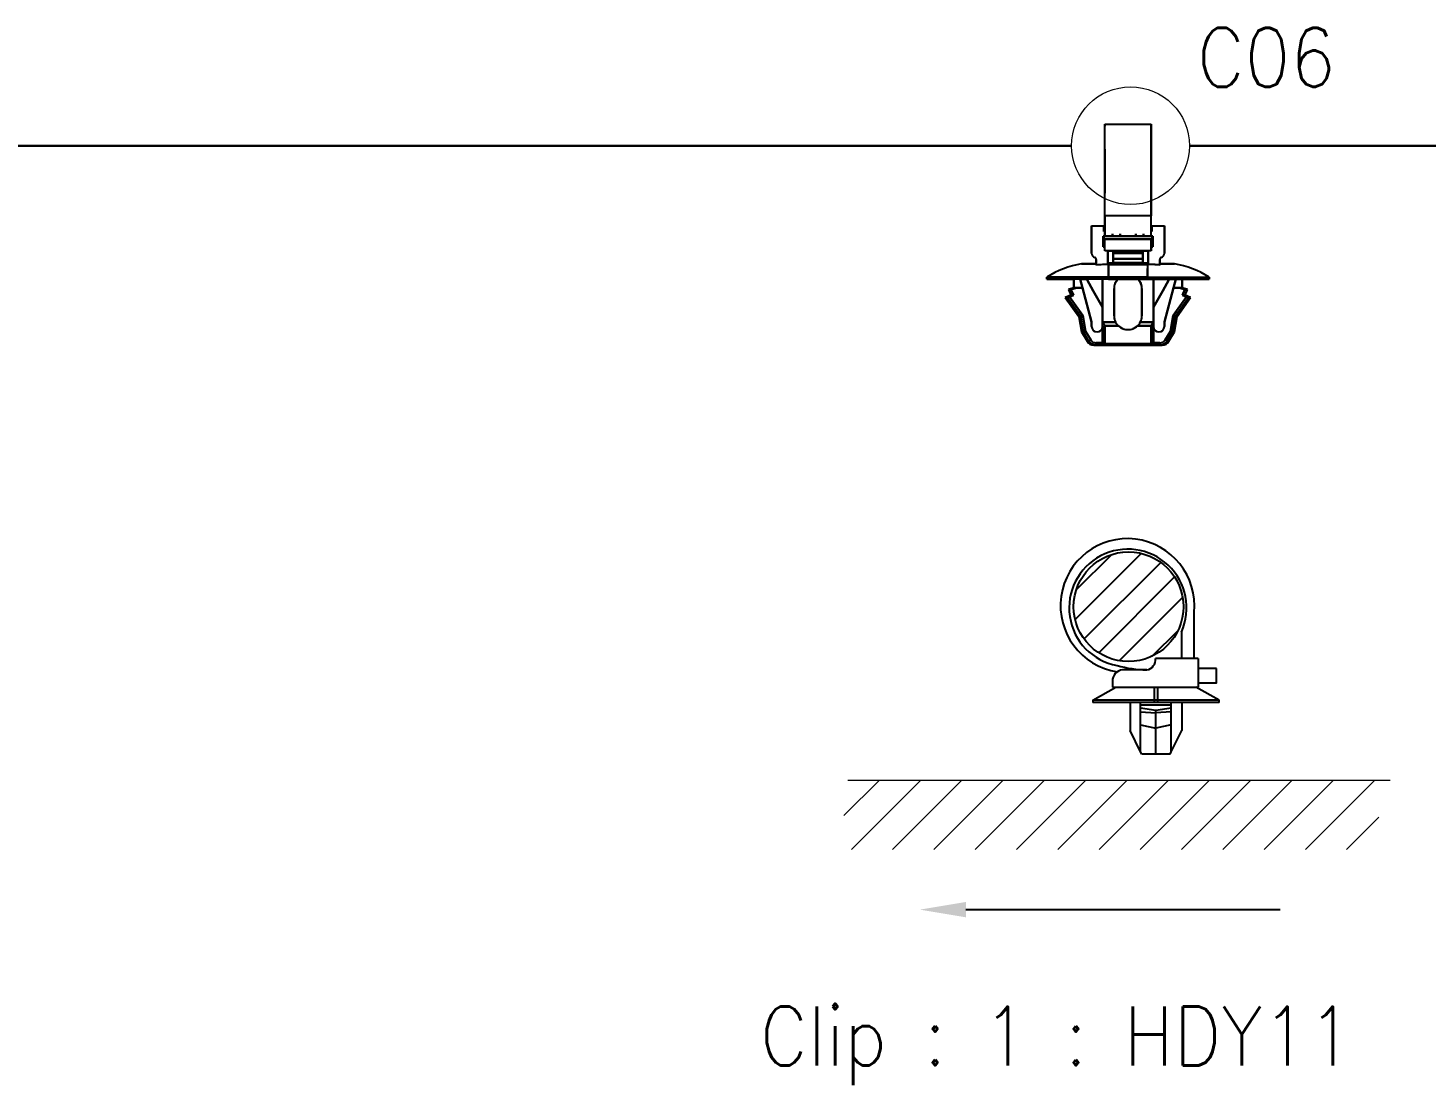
# Model space of a CAD drawing. Header units: inches. Extents: x 47316 to 59086, y 3141 to 11743.
# Drawn here: x 51184.7 to 51244, y 11176.5 to 11221.4 of the extents above; entities that cross this region are included whole.
import ezdxf

# ---------------------------------------------------------------- set-up
doc = ezdxf.new("R2010")
doc.units = ezdxf.units.IN
doc.header["$MEASUREMENT"] = 0
doc.layers.add('at_Entity', color=1, linetype='Continuous')
doc.layers.add('图形层', color=7, linetype='Continuous')
doc.styles.get("Standard").update_dxf_attribs({"font": ''})
doc.styles.add('样式 100', font='SimSun.ttf', dxfattribs={"width": 0.7, "height": 3.5})
doc.styles.get('Standard').set_extended_font_data('SimSun')
doc.linetypes.add('_VH_FELT_TAPE', pattern='A,0.4,-0.7,["FELT",Standard,S=0.3,R=0,X=-0.5,Y=-0.15],-0.7', length=1.8)

msp = doc.modelspace()

# ---------------------------------------------------------------- hatches: boundary and pattern name
at = {"lineweight": -3, "ltscale": 10}
h = msp.add_hatch(dxfattribs=at)
h.set_pattern_fill('JIS_WOOD', color=0, scale=1.206571, angle=180, style=0)
h.set_pattern_definition([(45, (48782.51445, 11553.7511), (-0.6032854, 0.6032854), [])])
edge = h.paths.add_edge_path()
edge.add_ellipse((51231.359, 11196.803), major_axis=(2.328, 0), ratio=1, start_angle=0, end_angle=360)

# ---------------------------------------------------------------- linework, layer by layer
at = {"color": 1, "ltscale": 0.378893}
msp.add_line((51230.352, 11213.389), (51230.352, 11217.289), dxfattribs=at)
at = {"color": 1, "ltscale": 0.15}
for p, q in [((51230.352, 11217.289), (51232.322, 11217.289)), ((51232.322, 11213.389), (51230.352, 11213.389)), ((51232.322, 11213.389), (51230.352, 11213.389)), ((51230.352, 11212.407), (51232.322, 11212.407)), ((51232.322, 11212.407), (51230.352, 11212.407)), ((51232.322, 11211.915), (51230.352, 11211.915)), ((51232.322, 11211.915), (51230.352, 11211.915)), ((51230.352, 11207.958), (51232.322, 11207.958)), ((51232.322, 11207.958), (51230.352, 11207.958))]:
    msp.add_line(p, q, dxfattribs=at)
at = {"color": 1, "ltscale": 0.0272}
msp.add_line((51230.352, 11217.201), (51230.352, 11217.289), dxfattribs=at)
at = {"color": 1, "ltscale": 0.37888}
msp.add_line((51230.352, 11213.389), (51230.352, 11217.289), dxfattribs=at)
at = {"color": 1, "ltscale": 0.027199}
msp.add_line((51230.352, 11217.289), (51230.352, 11217.201), dxfattribs=at)
at = {"color": 1, "ltscale": 0.378897}
msp.add_line((51232.322, 11217.289), (51232.322, 11213.389), dxfattribs=at)
at = {"color": 1, "ltscale": 0.215019}
msp.add_line((51232.322, 11214.609), (51232.322, 11217.289), dxfattribs=at)
at = {"color": 1, "ltscale": 0.315749}
msp.add_line((51232.322, 11217.289), (51232.322, 11213.726), dxfattribs=at)
at = {"color": 1, "ltscale": 0.378905}
msp.add_line((51232.322, 11213.389), (51232.322, 11217.289), dxfattribs=at)
at = {"color": 1, "ltscale": 0.315758}
msp.add_line((51232.322, 11217.289), (51232.322, 11213.726), dxfattribs=at)
at = {"color": 1, "ltscale": 0.179182}
msp.add_line((51232.322, 11214.743), (51232.322, 11217.096), dxfattribs=at)
at = {"color": 142, "linetype": '_VH_FELT_TAPE', "lineweight": 30, "ltscale": 5}
for p, q in [((51228.946, 11216.371), (51128.768, 11216.371)), ((51322.395, 11216.371), (51233.946, 11216.371))]:
    msp.add_line(p, q, dxfattribs=at)
at = {"color": 1, "ltscale": 0.142593}
msp.add_line((51230.352, 11214.356), (51230.352, 11216.229), dxfattribs=at)
at = {"color": 1, "ltscale": 0.142589}
msp.add_line((51230.352, 11216.229), (51230.352, 11214.356), dxfattribs=at)
at = {"color": 1, "ltscale": 0.026669}
for p, q in [((51232.322, 11214.743), (51232.322, 11214.392)), ((51232.322, 11214.392), (51232.322, 11214.743)), ((51232.322, 11214.609), (51232.322, 11214.259))]:
    msp.add_line(p, q, dxfattribs=at)
at = {"color": 1, "ltscale": 0.108633}
msp.add_line((51232.322, 11212.966), (51232.322, 11214.392), dxfattribs=at)
at = {"color": 1, "ltscale": 0.076392}
msp.add_line((51232.322, 11213.389), (51232.322, 11214.392), dxfattribs=at)
at = {"color": 1, "ltscale": 0.098454}
msp.add_line((51232.322, 11212.966), (51232.322, 11214.259), dxfattribs=at)
at = {"color": 1, "ltscale": 0.0644}
for p, q in [((51230.352, 11213.389), (51230.352, 11212.543)), ((51230.352, 11212.543), (51230.352, 11213.389)), ((51232.322, 11212.543), (51232.322, 11213.389)), ((51232.322, 11212.543), (51232.322, 11213.389))]:
    msp.add_line(p, q, dxfattribs=at)
at = {"color": 1, "ltscale": 0.057913}
msp.add_line((51232.322, 11212.966), (51232.322, 11213.726), dxfattribs=at)
at = {"color": 1, "ltscale": 0.039999}
for p, q in [((51229.793, 11212.966), (51230.319, 11212.966)), ((51229.793, 11212.966), (51230.319, 11212.966)), ((51232.355, 11212.966), (51232.88, 11212.966)), ((51232.355, 11212.966), (51232.88, 11212.966))]:
    msp.add_line(p, q, dxfattribs=at)
at = {"color": 1, "ltscale": 0.022501}
for p, q in [((51229.793, 11212.966), (51229.793, 11212.67)), ((51229.793, 11212.67), (51229.793, 11212.966)), ((51232.88, 11212.966), (51232.88, 11212.67)), ((51232.88, 11212.966), (51232.88, 11212.67))]:
    msp.add_line(p, q, dxfattribs=at)
at = {"color": 1, "ltscale": 0.0175}
for p, q in [((51230.319, 11212.966), (51230.319, 11212.736)), ((51230.319, 11212.736), (51230.319, 11212.966)), ((51232.355, 11212.966), (51232.355, 11212.736)), ((51232.355, 11212.966), (51232.355, 11212.736)), ((51232.355, 11212.736), (51232.355, 11212.966))]:
    msp.add_line(p, q, dxfattribs=at)
at = {"color": 1, "ltscale": 0.002499}
for p, q in [((51230.319, 11212.966), (51230.352, 11212.966)), ((51230.352, 11212.736), (51230.319, 11212.736)), ((51230.319, 11212.736), (51230.352, 11212.736)), ((51232.322, 11212.966), (51232.355, 11212.966)), ((51232.355, 11212.736), (51232.322, 11212.736)), ((51232.322, 11212.736), (51232.355, 11212.736)), ((51230.286, 11212.539), (51230.319, 11212.539)), ((51230.319, 11212.539), (51230.286, 11212.539)), ((51230.319, 11212.539), (51230.286, 11212.539)), ((51230.352, 11212.112), (51230.319, 11212.112)), ((51230.319, 11212.112), (51230.352, 11212.112)), ((51230.352, 11212.112), (51230.319, 11212.112)), ((51232.355, 11212.112), (51232.322, 11212.112)), ((51232.322, 11212.112), (51232.355, 11212.112)), ((51232.355, 11212.112), (51232.322, 11212.112)), ((51232.387, 11212.539), (51232.355, 11212.539)), ((51232.387, 11212.539), (51232.355, 11212.539))]:
    msp.add_line(p, q, dxfattribs=at)
at = {"color": 1, "ltscale": 2.6e-05}
for p, q in [((51230.319, 11212.966), (51230.319, 11212.965)), ((51232.355, 11212.965), (51232.355, 11212.966))]:
    msp.add_line(p, q, dxfattribs=at)
at = {"color": 1, "ltscale": 0.025}
for p, q in [((51232.88, 11212.637), (51232.88, 11212.966)), ((51230.68, 11212.543), (51231.008, 11212.543)), ((51230.68, 11212.543), (51231.008, 11212.543)), ((51231.665, 11212.543), (51231.993, 11212.543)), ((51231.665, 11212.543), (51231.993, 11212.543)), ((51231.665, 11212.539), (51231.993, 11212.539))]:
    msp.add_line(p, q, dxfattribs=at)
at = {"color": 1, "ltscale": 0.064999}
for p, q in [((51229.793, 11212.67), (51229.793, 11211.816)), ((51229.793, 11211.816), (51229.793, 11212.67)), ((51232.88, 11212.67), (51232.88, 11211.816)), ((51232.88, 11212.67), (51232.88, 11211.816))]:
    msp.add_line(p, q, dxfattribs=at)
at = {"color": 1, "ltscale": 0.035001}
for p, q in [((51230.286, 11212.079), (51230.286, 11212.539)), ((51230.286, 11212.079), (51230.286, 11212.539)), ((51230.286, 11212.539), (51230.286, 11212.079)), ((51232.387, 11212.539), (51232.387, 11212.079)), ((51232.387, 11212.079), (51232.387, 11212.539)), ((51232.158, 11210.7), (51232.158, 11211.159)), ((51232.158, 11210.7), (51232.158, 11211.159))]:
    msp.add_line(p, q, dxfattribs=at)
at = {"color": 1, "ltscale": 0.032501}
for p, q in [((51230.319, 11212.539), (51230.319, 11212.112)), ((51230.319, 11212.112), (51230.319, 11212.539)), ((51232.355, 11212.539), (51232.355, 11212.112)), ((51232.355, 11212.539), (51232.355, 11212.112))]:
    msp.add_line(p, q, dxfattribs=at)
at = {"color": 1, "ltscale": 0.154999}
for p, q in [((51232.355, 11212.539), (51230.319, 11212.539)), ((51230.319, 11212.539), (51232.355, 11212.539))]:
    msp.add_line(p, q, dxfattribs=at)
at = {"color": 1, "ltscale": 0.0375}
for p, q in [((51230.352, 11211.915), (51230.352, 11212.407)), ((51230.352, 11211.915), (51230.352, 11212.407)), ((51232.322, 11212.407), (51232.322, 11211.915)), ((51232.322, 11211.915), (51232.322, 11212.407))]:
    msp.add_line(p, q, dxfattribs=at)
at = {"color": 1, "ltscale": 0.0075}
for p, q in [((51230.68, 11212.637), (51230.68, 11212.539)), ((51230.68, 11212.539), (51230.68, 11212.637)), ((51231.008, 11212.539), (51231.008, 11212.637)), ((51231.008, 11212.637), (51231.008, 11212.539)), ((51231.665, 11212.637), (51231.665, 11212.539)), ((51231.665, 11212.539), (51231.665, 11212.637)), ((51231.993, 11212.539), (51231.993, 11212.637)), ((51231.993, 11212.637), (51231.993, 11212.539)), ((51227.889, 11210.798), (51227.889, 11210.7)), ((51227.889, 11210.7), (51227.889, 11210.798)), ((51230.516, 11210.7), (51230.516, 11210.798)), ((51230.516, 11210.798), (51230.516, 11210.7)), ((51232.158, 11210.798), (51232.158, 11210.7)), ((51232.158, 11210.7), (51232.158, 11210.798)), ((51234.785, 11210.798), (51234.785, 11210.7)), ((51234.785, 11210.7), (51234.785, 11210.798)), ((51229.978, 11207.909), (51229.978, 11208.007)), ((51229.978, 11207.909), (51229.978, 11208.007)), ((51232.42, 11207.909), (51232.42, 11208.007)), ((51232.695, 11208.007), (51232.695, 11207.909)), ((51232.695, 11208.007), (51232.695, 11207.909))]:
    msp.add_line(p, q, dxfattribs=at)
at = {"color": 1, "ltscale": 0.000368}
msp.add_line((51230.68, 11212.543), (51230.68, 11212.539), dxfattribs=at)
at = {"color": 1, "ltscale": 0.023056}
msp.add_line((51230.705, 11212.539), (51231.008, 11212.539), dxfattribs=at)
at = {"color": 1, "ltscale": 0.000322}
msp.add_line((51231.665, 11212.539), (51231.665, 11212.543), dxfattribs=at)
at = {"color": 1, "ltscale": 0.002502}
msp.add_line((51232.322, 11212.079), (51232.322, 11212.112), dxfattribs=at)
at = {"color": 1, "ltscale": 0.021939}
msp.add_line((51232.355, 11212.539), (51232.355, 11212.25), dxfattribs=at)
at = {"color": 1, "ltscale": 0.010562}
msp.add_line((51232.355, 11212.112), (51232.355, 11212.25), dxfattribs=at)
at = {"color": 1, "ltscale": 0.000629}
msp.add_line((51232.379, 11212.539), (51232.387, 11212.539), dxfattribs=at)
at = {"color": 1, "ltscale": 0.0625}
msp.add_line((51232.88, 11211.816), (51232.88, 11212.637), dxfattribs=at)
at = {"color": 1, "ltscale": 0.017476}
for p, q in [((51229.99, 11211.538), (51229.99, 11211.308)), ((51232.683, 11211.538), (51232.683, 11211.308))]:
    msp.add_line(p, q, dxfattribs=at)
at = {"color": 1, "ltscale": 0.017471}
for p, q in [((51229.99, 11211.308), (51229.99, 11211.538)), ((51232.683, 11211.308), (51232.683, 11211.538))]:
    msp.add_line(p, q, dxfattribs=at)
at = {"color": 1, "ltscale": 0.004999}
for p, q in [((51230.352, 11212.079), (51230.286, 11212.079)), ((51230.286, 11212.079), (51230.352, 11212.079)), ((51232.387, 11212.079), (51232.322, 11212.079)), ((51232.322, 11212.079), (51232.387, 11212.079))]:
    msp.add_line(p, q, dxfattribs=at)
at = {"color": 1, "ltscale": 0.040002}
for p, q in [((51230.483, 11211.389), (51230.483, 11211.915)), ((51230.483, 11211.389), (51230.483, 11211.915)), ((51230.483, 11211.915), (51230.483, 11211.389)), ((51232.19, 11211.915), (51232.19, 11211.389)), ((51232.19, 11211.389), (51232.19, 11211.915))]:
    msp.add_line(p, q, dxfattribs=at)
at = {"color": 1, "ltscale": 0.017502}
for p, q in [((51230.483, 11211.915), (51230.713, 11211.915)), ((51231.961, 11211.915), (51232.19, 11211.915))]:
    msp.add_line(p, q, dxfattribs=at)
at = {"color": 1, "ltscale": 0.00087}
for p, q in [((51230.713, 11211.903), (51230.713, 11211.915)), ((51230.713, 11211.915), (51230.713, 11211.903)), ((51231.961, 11211.903), (51231.961, 11211.915)), ((51231.961, 11211.915), (51231.961, 11211.903))]:
    msp.add_line(p, q, dxfattribs=at)
at = {"color": 1, "ltscale": 0.095001}
for p, q in [((51231.961, 11211.903), (51230.713, 11211.903)), ((51230.713, 11211.903), (51231.961, 11211.903)), ((51231.961, 11211.806), (51230.713, 11211.806)), ((51230.713, 11211.806), (51231.961, 11211.806)), ((51230.713, 11211.571), (51231.961, 11211.571)), ((51231.961, 11211.571), (51230.713, 11211.571)), ((51230.713, 11211.408), (51231.961, 11211.408))]:
    msp.add_line(p, q, dxfattribs=at)
at = {"color": 1, "ltscale": 0.007443}
for p, q in [((51230.713, 11211.806), (51230.713, 11211.903)), ((51230.713, 11211.903), (51230.713, 11211.806)), ((51231.961, 11211.806), (51231.961, 11211.903)), ((51231.961, 11211.903), (51231.961, 11211.806))]:
    msp.add_line(p, q, dxfattribs=at)
at = {"color": 1, "ltscale": 0.017839}
for p, q in [((51230.713, 11211.571), (51230.713, 11211.806)), ((51230.713, 11211.806), (51230.713, 11211.571)), ((51231.961, 11211.571), (51231.961, 11211.806)), ((51231.961, 11211.806), (51231.961, 11211.571))]:
    msp.add_line(p, q, dxfattribs=at)
at = {"color": 1, "ltscale": 0.012407}
for p, q in [((51230.713, 11211.408), (51230.713, 11211.571)), ((51231.961, 11211.408), (51231.961, 11211.571))]:
    msp.add_line(p, q, dxfattribs=at)
at = {"color": 1, "ltscale": 0.013841}
for p, q in [((51230.713, 11211.571), (51230.713, 11211.389)), ((51231.961, 11211.389), (51231.961, 11211.571))]:
    msp.add_line(p, q, dxfattribs=at)
at = {"color": 1, "ltscale": 0.023952}
msp.add_line((51231.961, 11211.6), (51231.961, 11211.915), dxfattribs=at)
at = {"color": 1, "ltscale": 0.014789}
msp.add_line((51231.961, 11211.584), (51231.961, 11211.389), dxfattribs=at)
at = {"color": 1, "ltscale": 0.013786}
msp.add_line((51232.683, 11211.356), (51232.683, 11211.538), dxfattribs=at)
at = {"color": 1, "ltscale": 0.047501}
for p, q in [((51229.99, 11211.356), (51229.366, 11211.356)), ((51229.366, 11211.356), (51229.99, 11211.356)), ((51233.307, 11211.356), (51232.683, 11211.356)), ((51232.683, 11211.356), (51233.307, 11211.356))]:
    msp.add_line(p, q, dxfattribs=at)
at = {"color": 1, "ltscale": 0.00369}
for p, q in [((51229.99, 11211.356), (51229.99, 11211.308)), ((51232.683, 11211.308), (51232.683, 11211.356))]:
    msp.add_line(p, q, dxfattribs=at)
at = {"color": 1, "ltscale": 0.129999}
for p, q in [((51232.19, 11211.389), (51230.483, 11211.389)), ((51230.483, 11211.389), (51232.19, 11211.389))]:
    msp.add_line(p, q, dxfattribs=at)
at = {"color": 1, "ltscale": 0.040569}
for p, q in [((51230.516, 11210.798), (51230.516, 11211.331)), ((51232.158, 11211.331), (51232.158, 11210.798))]:
    msp.add_line(p, q, dxfattribs=at)
at = {"color": 1, "ltscale": 0.125}
for p, q in [((51230.516, 11211.331), (51232.158, 11211.331)), ((51232.158, 11211.331), (51230.516, 11211.331)), ((51230.516, 11210.798), (51232.158, 11210.798)), ((51232.158, 11210.798), (51230.516, 11210.798)), ((51230.516, 11210.7), (51232.158, 11210.7)), ((51232.158, 11210.7), (51230.516, 11210.7))]:
    msp.add_line(p, q, dxfattribs=at)
at = {"color": 1, "ltscale": 0.040567}
for p, q in [((51230.516, 11211.331), (51230.516, 11210.798)), ((51232.158, 11211.331), (51232.158, 11210.798))]:
    msp.add_line(p, q, dxfattribs=at)
at = {"color": 1, "ltscale": 0.02751}
msp.add_line((51230.516, 11210.798), (51230.516, 11211.159), dxfattribs=at)
msp.add_line((51230.516, 11210.798), (51230.516, 11211.159), dxfattribs=at)
at = {"color": 1, "ltscale": 0.001447}
msp.add_line((51230.713, 11211.408), (51230.713, 11211.389), dxfattribs=at)
at = {"color": 1, "ltscale": 0.2}
for p, q in [((51227.889, 11210.798), (51230.516, 11210.798)), ((51230.516, 11210.798), (51227.889, 11210.798)), ((51230.516, 11210.7), (51227.889, 11210.7)), ((51230.516, 11210.7), (51227.889, 11210.7)), ((51232.158, 11210.798), (51234.785, 11210.798)), ((51232.158, 11210.798), (51234.785, 11210.798)), ((51232.158, 11210.7), (51234.785, 11210.7)), ((51234.785, 11210.7), (51232.158, 11210.7))]:
    msp.add_line(p, q, dxfattribs=at)
at = {"color": 1, "ltscale": 0.087396}
for p, q in [((51227.889, 11210.7), (51229.037, 11210.7)), ((51227.889, 11210.7), (51229.037, 11210.7)), ((51234.785, 11210.7), (51233.637, 11210.7))]:
    msp.add_line(p, q, dxfattribs=at)
at = {"color": 1, "ltscale": 0.018174}
msp.add_line((51229.038, 11210.338), (51228.809, 11210.273), dxfattribs=at)
at = {"color": 1, "ltscale": 0.018199}
for p, q in [((51229.149, 11210.339), (51228.919, 11210.273)), ((51228.919, 11210.273), (51229.149, 11210.339)), ((51233.524, 11210.339), (51233.754, 11210.273)), ((51233.754, 11210.273), (51233.524, 11210.339))]:
    msp.add_line(p, q, dxfattribs=at)
at = {"color": 1, "ltscale": 0.027499}
for p, q in [((51229.038, 11210.339), (51229.038, 11210.7)), ((51229.038, 11210.7), (51229.038, 11210.339)), ((51233.635, 11210.339), (51233.635, 11210.7)), ((51233.635, 11210.7), (51233.635, 11210.339))]:
    msp.add_line(p, q, dxfattribs=at)
at = {"color": 1, "ltscale": 0.008441}
for p, q in [((51229.038, 11210.338), (51229.149, 11210.339)), ((51229.149, 11210.339), (51229.038, 11210.339)), ((51228.907, 11210.027), (51229.018, 11210.027))]:
    msp.add_line(p, q, dxfattribs=at)
at = {"color": 1, "ltscale": 0.008432}
msp.add_line((51229.149, 11210.339), (51229.038, 11210.339), dxfattribs=at)
at = {"color": 1, "ltscale": 0.000342}
for p, q in [((51229.038, 11210.339), (51229.043, 11210.339)), ((51233.631, 11210.339), (51233.635, 11210.339))]:
    msp.add_line(p, q, dxfattribs=at)
at = {"color": 1, "ltscale": 0.00033}
for p, q in [((51229.042, 11210.338), (51229.038, 11210.338)), ((51233.635, 11210.338), (51233.631, 11210.338)), ((51228.907, 11210.027), (51228.911, 11210.027))]:
    msp.add_line(p, q, dxfattribs=at)
at = {"color": 1, "ltscale": 0.000286}
for p, q in [((51229.039, 11210.337), (51229.043, 11210.339)), ((51229.043, 11210.339), (51229.039, 11210.337))]:
    msp.add_line(p, q, dxfattribs=at)
at = {"color": 1, "ltscale": 0.002209}
msp.add_line((51229.071, 11210.338), (51229.042, 11210.338), dxfattribs=at)
at = {"color": 1, "ltscale": 0.003674}
for p, q in [((51229.043, 11210.339), (51229.091, 11210.339)), ((51233.583, 11210.339), (51233.631, 11210.339))]:
    msp.add_line(p, q, dxfattribs=at)
at = {"color": 1, "ltscale": 0.00434}
msp.add_line((51229.091, 11210.339), (51229.148, 11210.339), dxfattribs=at)
at = {"color": 1, "ltscale": 0.019785}
for p, q in [((51229.409, 11210.339), (51229.149, 11210.339)), ((51229.149, 11210.339), (51229.409, 11210.339)), ((51233.265, 11210.339), (51233.524, 11210.339)), ((51233.524, 11210.339), (51233.265, 11210.339))]:
    msp.add_line(p, q, dxfattribs=at)
at = {"color": 1, "ltscale": 0.020602}
for p, q in [((51229.313, 11210.7), (51229.583, 11210.7)), ((51229.313, 11210.7), (51229.583, 11210.7)), ((51233.361, 11210.7), (51233.09, 11210.7))]:
    msp.add_line(p, q, dxfattribs=at)
at = {"color": 1, "ltscale": 0.028456}
for p, q in [((51229.409, 11210.339), (51229.313, 11210.7)), ((51229.313, 11210.7), (51229.409, 11210.339)), ((51233.265, 11210.339), (51233.361, 11210.7)), ((51233.361, 11210.7), (51233.265, 11210.339))]:
    msp.add_line(p, q, dxfattribs=at)
at = {"color": 1, "ltscale": 0.11383}
for p, q in [((51229.793, 11208.894), (51229.409, 11210.339)), ((51229.409, 11210.339), (51229.793, 11208.894)), ((51232.88, 11208.894), (51233.265, 11210.339)), ((51233.265, 11210.339), (51232.88, 11208.894))]:
    msp.add_line(p, q, dxfattribs=at)
at = {"color": 1, "ltscale": 0.015242}
for p, q in [((51229.684, 11210.526), (51229.585, 11210.7)), ((51233.088, 11210.7), (51232.99, 11210.526))]:
    msp.add_line(p, q, dxfattribs=at)
at = {"color": 1, "ltscale": 0.015215}
msp.add_line((51229.585, 11210.7), (51229.683, 11210.526), dxfattribs=at)
at = {"color": 1, "ltscale": 0.02701}
msp.add_line((51229.683, 11210.526), (51229.858, 11210.217), dxfattribs=at)
at = {"color": 1, "ltscale": 0.026985}
for p, q in [((51229.858, 11210.217), (51229.684, 11210.526)), ((51232.99, 11210.526), (51232.815, 11210.217))]:
    msp.add_line(p, q, dxfattribs=at)
at = {"color": 1, "ltscale": 0.089999}
for p, q in [((51230.253, 11209.518), (51230.253, 11210.7)), ((51230.253, 11210.7), (51230.253, 11209.518)), ((51232.42, 11210.7), (51232.42, 11209.518)), ((51232.42, 11209.518), (51232.42, 11210.7))]:
    msp.add_line(p, q, dxfattribs=at)
at = {"color": 1, "ltscale": 0.0875}
for p, q in [((51230.746, 11210.306), (51230.746, 11209.156)), ((51230.746, 11209.156), (51230.746, 11210.306)), ((51230.746, 11209.156), (51230.746, 11210.306)), ((51231.928, 11209.156), (51231.928, 11210.306)), ((51231.928, 11210.306), (51231.928, 11209.156)), ((51233.635, 11210.7), (51234.785, 11210.7))]:
    msp.add_line(p, q, dxfattribs=at)
at = {"color": 1, "ltscale": 0.02697}
msp.add_line((51232.815, 11210.217), (51232.99, 11210.526), dxfattribs=at)
at = {"color": 1, "ltscale": 0.015289}
msp.add_line((51232.99, 11210.526), (51233.088, 11210.7), dxfattribs=at)
at = {"color": 1, "ltscale": 0.020749}
msp.add_line((51233.088, 11210.7), (51233.361, 11210.7), dxfattribs=at)
at = {"color": 1, "ltscale": 0.006299}
msp.add_line((51233.524, 11210.339), (51233.607, 11210.338), dxfattribs=at)
at = {"color": 1, "ltscale": 0.006305}
msp.add_line((51233.607, 11210.339), (51233.524, 11210.339), dxfattribs=at)
at = {"color": 1, "ltscale": 0.00329}
msp.add_line((51233.539, 11210.339), (51233.583, 11210.339), dxfattribs=at)
at = {"color": 1, "ltscale": 0.006641}
msp.add_line((51233.635, 11210.339), (51233.548, 11210.339), dxfattribs=at)
at = {"color": 1, "ltscale": 0.002136}
msp.add_line((51233.635, 11210.339), (51233.607, 11210.339), dxfattribs=at)
at = {"color": 1, "ltscale": 0.001825}
msp.add_line((51233.631, 11210.338), (51233.607, 11210.338), dxfattribs=at)
at = {"color": 1, "ltscale": 0.002142}
msp.add_line((51233.607, 11210.338), (51233.635, 11210.338), dxfattribs=at)
at = {"color": 1, "ltscale": 0.018183}
msp.add_line((51233.865, 11210.273), (51233.635, 11210.338), dxfattribs=at)
at = {"color": 1, "ltscale": 0.019025}
msp.add_line((51228.907, 11210.027), (51228.677, 11209.928), dxfattribs=at)
at = {"color": 1, "ltscale": 0.006177}
msp.add_line((51228.758, 11209.928), (51228.677, 11209.928), dxfattribs=at)
at = {"color": 1, "ltscale": 0.006165}
for p, q in [((51228.677, 11209.928), (51228.758, 11209.928)), ((51229.252, 11209.124), (51229.333, 11209.124)), ((51229.252, 11209.124), (51229.333, 11209.124))]:
    msp.add_line(p, q, dxfattribs=at)
at = {"color": 1, "ltscale": 0.075271}
for p, q in [((51228.677, 11209.928), (51229.252, 11209.124)), ((51229.333, 11209.124), (51228.758, 11209.928)), ((51233.915, 11209.928), (51233.341, 11209.124)), ((51233.341, 11209.124), (51233.915, 11209.928)), ((51233.422, 11209.124), (51233.996, 11209.928))]:
    msp.add_line(p, q, dxfattribs=at)
at = {"color": 1, "ltscale": 0.075264}
msp.add_line((51229.333, 11209.124), (51228.758, 11209.928), dxfattribs=at)
at = {"color": 1, "ltscale": 0.000925}
msp.add_line((51228.808, 11210.273), (51228.821, 11210.273), dxfattribs=at)
at = {"color": 1, "ltscale": 0.020195}
for p, q in [((51228.808, 11210.273), (51228.907, 11210.027)), ((51228.919, 11210.273), (51229.018, 11210.027)), ((51229.018, 11210.027), (51228.919, 11210.273)), ((51233.754, 11210.273), (51233.656, 11210.027)), ((51233.656, 11210.027), (51233.754, 11210.273)), ((51233.766, 11210.027), (51233.865, 11210.273))]:
    msp.add_line(p, q, dxfattribs=at)
at = {"color": 1, "ltscale": 0.000912}
for p, q in [((51228.821, 11210.273), (51228.809, 11210.273)), ((51233.766, 11210.027), (51233.754, 11210.027))]:
    msp.add_line(p, q, dxfattribs=at)
at = {"color": 1, "ltscale": 0.002823}
msp.add_line((51228.821, 11210.273), (51228.858, 11210.273), dxfattribs=at)
at = {"color": 1, "ltscale": 0.00282}
for p, q in [((51228.858, 11210.273), (51228.821, 11210.273)), ((51233.754, 11210.027), (51233.717, 11210.027))]:
    msp.add_line(p, q, dxfattribs=at)
at = {"color": 1, "ltscale": 0.013619}
for p, q in [((51229.018, 11210.027), (51228.853, 11209.956)), ((51228.853, 11209.956), (51229.018, 11210.027)), ((51233.656, 11210.027), (51233.82, 11209.956)), ((51233.82, 11209.956), (51233.656, 11210.027))]:
    msp.add_line(p, q, dxfattribs=at)
at = {"color": 1, "ltscale": 0.074459}
for p, q in [((51228.853, 11209.956), (51229.422, 11209.16)), ((51229.422, 11209.16), (51228.853, 11209.956)), ((51233.82, 11209.956), (51233.252, 11209.16)), ((51233.252, 11209.16), (51233.82, 11209.956))]:
    msp.add_line(p, q, dxfattribs=at)
at = {"color": 1, "ltscale": 0.004681}
for p, q in [((51228.858, 11210.273), (51228.919, 11210.273)), ((51228.919, 11210.273), (51228.858, 11210.273))]:
    msp.add_line(p, q, dxfattribs=at)
at = {"color": 1, "ltscale": 0.000327}
msp.add_line((51228.911, 11210.026), (51228.907, 11210.027), dxfattribs=at)
at = {"color": 1, "ltscale": 0.008429}
for p, q in [((51229.018, 11210.027), (51228.907, 11210.027)), ((51233.754, 11210.273), (51233.865, 11210.273))]:
    msp.add_line(p, q, dxfattribs=at)
at = {"color": 1, "ltscale": 0.003809}
msp.add_line((51228.911, 11210.027), (51228.961, 11210.027), dxfattribs=at)
at = {"color": 1, "ltscale": 0.001593}
msp.add_line((51228.932, 11210.026), (51228.911, 11210.026), dxfattribs=at)
at = {"color": 1, "ltscale": 0.004291}
msp.add_line((51228.961, 11210.027), (51229.018, 11210.027), dxfattribs=at)
at = {"color": 1, "ltscale": 0.064963}
msp.add_line((51229.833, 11210.261), (51230.253, 11209.518), dxfattribs=at)
at = {"color": 1, "ltscale": 0.061156}
for p, q in [((51230.253, 11209.518), (51229.858, 11210.217)), ((51232.815, 11210.217), (51232.42, 11209.518))]:
    msp.add_line(p, q, dxfattribs=at)
at = {"color": 1, "ltscale": 0.061161}
msp.add_line((51229.858, 11210.217), (51230.253, 11209.518), dxfattribs=at)
at = {"color": 1, "ltscale": 0.065039}
msp.add_line((51232.42, 11209.518), (51232.84, 11210.261), dxfattribs=at)
at = {"color": 1, "ltscale": 0.06116}
msp.add_line((51232.42, 11209.518), (51232.815, 11210.217), dxfattribs=at)
at = {"color": 1, "ltscale": 0.040697}
msp.add_line((51232.42, 11209.64), (51232.42, 11210.174), dxfattribs=at)
at = {"color": 1, "ltscale": 0.040701}
msp.add_line((51232.42, 11210.174), (51232.42, 11209.64), dxfattribs=at)
at = {"color": 1, "ltscale": 0.004715}
msp.add_line((51233.656, 11210.027), (51233.718, 11210.026), dxfattribs=at)
at = {"color": 1, "ltscale": 0.004687}
msp.add_line((51233.717, 11210.027), (51233.656, 11210.027), dxfattribs=at)
at = {"color": 1, "ltscale": 0.002832}
msp.add_line((51233.718, 11210.026), (51233.755, 11210.026), dxfattribs=at)
at = {"color": 1, "ltscale": 0.002869}
msp.add_line((51233.724, 11210.027), (51233.762, 11210.027), dxfattribs=at)
at = {"color": 1, "ltscale": 0.002856}
msp.add_line((51233.762, 11210.026), (51233.725, 11210.026), dxfattribs=at)
at = {"color": 1, "ltscale": 0.008438}
msp.add_line((51233.865, 11210.273), (51233.754, 11210.273), dxfattribs=at)
at = {"color": 1, "ltscale": 0.0009}
msp.add_line((51233.755, 11210.026), (51233.767, 11210.026), dxfattribs=at)
at = {"color": 1, "ltscale": 0.019}
msp.add_line((51233.996, 11209.928), (51233.767, 11210.026), dxfattribs=at)
at = {"color": 1, "ltscale": 0.002185}
msp.add_line((51233.811, 11210.273), (51233.839, 11210.273), dxfattribs=at)
at = {"color": 1, "ltscale": 0.005222}
msp.add_line((51233.984, 11209.928), (51233.915, 11209.928), dxfattribs=at)
at = {"color": 1, "ltscale": 0.005249}
msp.add_line((51233.984, 11209.928), (51233.915, 11209.928), dxfattribs=at)
at = {"color": 1, "ltscale": 0.000903}
msp.add_line((51233.996, 11209.928), (51233.984, 11209.928), dxfattribs=at)
at = {"color": 1, "ltscale": 0.000916}
msp.add_line((51233.996, 11209.928), (51233.984, 11209.928), dxfattribs=at)
at = {"color": 1, "ltscale": 4.3e-05}
msp.add_line((51233.996, 11209.928), (51233.996, 11209.928), dxfattribs=at)
at = {"color": 1, "ltscale": 4.9e-05}
msp.add_line((51233.996, 11209.928), (51233.996, 11209.928), dxfattribs=at)
at = {"color": 1, "ltscale": 0.05076}
for p, q in [((51229.252, 11209.124), (51229.367, 11208.467)), ((51233.307, 11208.467), (51233.422, 11209.124))]:
    msp.add_line(p, q, dxfattribs=at)
at = {"color": 1, "ltscale": 0.050769}
msp.add_line((51229.45, 11208.467), (51229.333, 11209.124), dxfattribs=at)
at = {"color": 1, "ltscale": 0.002621}
for p, q in [((51229.367, 11209.137), (51229.335, 11209.124)), ((51229.335, 11209.124), (51229.367, 11209.137)), ((51233.338, 11209.124), (51233.307, 11209.137)), ((51233.307, 11209.137), (51233.338, 11209.124))]:
    msp.add_line(p, q, dxfattribs=at)
at = {"color": 1, "ltscale": 0.050773}
for p, q in [((51229.45, 11208.467), (51229.335, 11209.124)), ((51233.338, 11209.124), (51233.223, 11208.467)), ((51233.223, 11208.467), (51233.338, 11209.124))]:
    msp.add_line(p, q, dxfattribs=at)
at = {"color": 1, "ltscale": 0.000205}
for p, q in [((51229.369, 11209.138), (51229.367, 11209.137)), ((51229.367, 11209.137), (51229.369, 11209.138)), ((51233.307, 11209.137), (51233.304, 11209.138)), ((51233.304, 11209.138), (51233.307, 11209.137))]:
    msp.add_line(p, q, dxfattribs=at)
at = {"color": 1, "ltscale": 0.004321}
for p, q in [((51229.422, 11209.16), (51229.369, 11209.138)), ((51229.369, 11209.138), (51229.422, 11209.16)), ((51233.304, 11209.138), (51233.252, 11209.16)), ((51233.252, 11209.16), (51233.304, 11209.138))]:
    msp.add_line(p, q, dxfattribs=at)
at = {"color": 1, "ltscale": 0.051095}
for p, q in [((51229.422, 11209.16), (51229.537, 11208.499)), ((51229.537, 11208.499), (51229.422, 11209.16)), ((51233.252, 11209.16), (51233.136, 11208.499)), ((51233.136, 11208.499), (51233.252, 11209.16))]:
    msp.add_line(p, q, dxfattribs=at)
at = {"color": 1, "ltscale": 0.039936}
for p, q in [((51230.253, 11208.993), (51230.253, 11209.518)), ((51230.253, 11209.518), (51230.253, 11208.993)), ((51232.42, 11209.518), (51232.42, 11208.993)), ((51232.42, 11208.993), (51232.42, 11209.518))]:
    msp.add_line(p, q, dxfattribs=at)
at = {"color": 1, "ltscale": 0.048712}
msp.add_line((51232.42, 11208.878), (51232.42, 11209.518), dxfattribs=at)
at = {"color": 1, "ltscale": 0.006168}
for p, q in [((51233.341, 11209.124), (51233.422, 11209.124)), ((51233.422, 11209.124), (51233.341, 11209.124))]:
    msp.add_line(p, q, dxfattribs=at)
at = {"color": 1, "ltscale": 0.014999}
for p, q in [((51229.793, 11208.697), (51229.793, 11208.894)), ((51229.793, 11208.697), (51229.793, 11208.894)), ((51229.793, 11208.894), (51229.793, 11208.697)), ((51232.88, 11208.697), (51232.88, 11208.894)), ((51232.88, 11208.894), (51232.88, 11208.697))]:
    msp.add_line(p, q, dxfattribs=at)
at = {"color": 1, "ltscale": 0.082565}
for p, q in [((51230.253, 11208.993), (51230.253, 11207.909)), ((51230.253, 11207.909), (51230.253, 11208.993)), ((51232.42, 11207.909), (51232.42, 11208.993)), ((51232.42, 11208.993), (51232.42, 11207.909))]:
    msp.add_line(p, q, dxfattribs=at)
at = {"color": 1, "ltscale": 0.041339}
for p, q in [((51230.813, 11208.883), (51230.27, 11208.883)), ((51230.27, 11208.883), (51230.813, 11208.883)), ((51232.404, 11208.883), (51231.861, 11208.883)), ((51231.861, 11208.883), (51232.404, 11208.883))]:
    msp.add_line(p, q, dxfattribs=at)
at = {"color": 1, "ltscale": 0.002635}
for p, q in [((51230.27, 11208.883), (51230.282, 11208.85)), ((51232.391, 11208.85), (51232.404, 11208.883))]:
    msp.add_line(p, q, dxfattribs=at)
at = {"color": 1, "ltscale": 0.002634}
for p, q in [((51230.282, 11208.85), (51230.27, 11208.883)), ((51232.404, 11208.883), (51232.391, 11208.85))]:
    msp.add_line(p, q, dxfattribs=at)
at = {"color": 1, "ltscale": 0.057954}
for p, q in [((51230.352, 11207.958), (51230.352, 11208.719)), ((51230.352, 11208.719), (51230.352, 11207.958)), ((51232.322, 11208.719), (51232.322, 11207.958)), ((51232.322, 11207.958), (51232.322, 11208.719))]:
    msp.add_line(p, q, dxfattribs=at)
at = {"color": 1, "ltscale": 0.044711}
for p, q in [((51230.352, 11208.719), (51230.939, 11208.719)), ((51230.939, 11208.719), (51230.352, 11208.719)), ((51231.735, 11208.719), (51232.322, 11208.719)), ((51232.322, 11208.719), (51231.735, 11208.719))]:
    msp.add_line(p, q, dxfattribs=at)
at = {"color": 1, "ltscale": 0.000598}
msp.add_line((51230.939, 11208.719), (51230.933, 11208.725), dxfattribs=at)
at = {"color": 1}
for p, q in [((51230.939, 11208.719), (51231.056, 11208.636)), ((51231.056, 11208.636), (51231.123, 11208.605)), ((51231.55, 11208.605), (51231.617, 11208.636)), ((51231.617, 11208.636), (51231.735, 11208.719)), ((51229.676, 11208.079), (51229.732, 11208.008)), ((51229.676, 11208.079), (51229.72, 11208.02)), ((51229.72, 11208.02), (51229.776, 11207.972)), ((51229.732, 11208.008), (51229.804, 11207.954)), ((51229.776, 11207.972), (51229.856, 11207.93)), ((51229.804, 11207.954), (51229.888, 11207.92)), ((51232.784, 11207.92), (51232.868, 11207.953)), ((51232.786, 11207.921), (51232.87, 11207.955)), ((51232.868, 11207.953), (51232.927, 11207.995)), ((51232.87, 11207.955), (51232.942, 11208.009)), ((51232.927, 11207.995), (51232.997, 11208.079)), ((51232.942, 11208.009), (51232.997, 11208.079)), ((51229.856, 11207.93), (51229.978, 11207.909)), ((51229.888, 11207.92), (51229.978, 11207.909)), ((51232.695, 11207.909), (51232.786, 11207.921)), ((51232.695, 11207.909), (51232.784, 11207.92))]:
    msp.add_line(p, q, dxfattribs=at)
at = {"color": 1, "ltscale": 0.001863}
msp.add_line((51231.752, 11208.736), (51231.734, 11208.719), dxfattribs=at)
at = {"color": 1, "ltscale": 0.000505}
msp.add_line((51231.734, 11208.719), (51231.739, 11208.724), dxfattribs=at)
at = {"color": 1, "ltscale": 0.008279}
msp.add_line((51232.42, 11208.769), (51232.42, 11208.878), dxfattribs=at)
at = {"color": 1, "ltscale": 0.005516}
msp.add_line((51232.42, 11208.697), (51232.42, 11208.769), dxfattribs=at)
at = {"color": 1, "ltscale": 0.052501}
msp.add_line((51232.42, 11208.007), (51232.42, 11208.697), dxfattribs=at)
at = {"color": 1, "ltscale": 0.006219}
msp.add_line((51229.448, 11208.467), (51229.367, 11208.467), dxfattribs=at)
at = {"color": 1, "ltscale": 0.006223}
for p, q in [((51229.367, 11208.467), (51229.448, 11208.467)), ((51233.307, 11208.467), (51233.225, 11208.467)), ((51233.307, 11208.467), (51233.225, 11208.467))]:
    msp.add_line(p, q, dxfattribs=at)
at = {"color": 1, "ltscale": 0.034946}
for p, q in [((51229.367, 11208.467), (51229.599, 11208.071)), ((51233.074, 11208.071), (51233.307, 11208.467))]:
    msp.add_line(p, q, dxfattribs=at)
at = {"color": 1, "ltscale": 0.000128}
for p, q in [((51229.448, 11208.467), (51229.45, 11208.467)), ((51229.45, 11208.467), (51229.448, 11208.467)), ((51233.223, 11208.467), (51233.225, 11208.467))]:
    msp.add_line(p, q, dxfattribs=at)
at = {"color": 1, "ltscale": 0.034208}
for p, q in [((51229.676, 11208.079), (51229.448, 11208.467)), ((51232.997, 11208.079), (51233.225, 11208.467))]:
    msp.add_line(p, q, dxfattribs=at)
at = {"color": 1, "ltscale": 0.002806}
for p, q in [((51229.485, 11208.48), (51229.45, 11208.467)), ((51233.223, 11208.467), (51233.189, 11208.48))]:
    msp.add_line(p, q, dxfattribs=at)
at = {"color": 1, "ltscale": 0.00266}
for p, q in [((51229.45, 11208.467), (51229.483, 11208.479)), ((51233.19, 11208.479), (51233.223, 11208.467))]:
    msp.add_line(p, q, dxfattribs=at)
at = {"color": 1, "ltscale": 0.034163}
for p, q in [((51229.676, 11208.079), (51229.45, 11208.467)), ((51233.223, 11208.467), (51232.997, 11208.079))]:
    msp.add_line(p, q, dxfattribs=at)
at = {"color": 1, "ltscale": 0.004276}
for p, q in [((51229.485, 11208.48), (51229.537, 11208.499)), ((51229.537, 11208.499), (51229.485, 11208.48)), ((51233.189, 11208.48), (51233.136, 11208.499)), ((51233.136, 11208.499), (51233.189, 11208.48))]:
    msp.add_line(p, q, dxfattribs=at)
at = {"color": 1, "ltscale": 0.0329}
for p, q in [((51229.537, 11208.499), (51229.756, 11208.127)), ((51229.756, 11208.127), (51229.537, 11208.499)), ((51233.136, 11208.499), (51232.917, 11208.127)), ((51232.917, 11208.127), (51233.136, 11208.499))]:
    msp.add_line(p, q, dxfattribs=at)
at = {"color": 1, "ltscale": 0.00587}
msp.add_line((51229.6, 11208.07), (51229.676, 11208.079), dxfattribs=at)
at = {"color": 1, "ltscale": 0.005865}
for p, q in [((51229.676, 11208.079), (51229.6, 11208.071)), ((51233.074, 11208.071), (51232.997, 11208.079))]:
    msp.add_line(p, q, dxfattribs=at)
at = {"color": 1, "ltscale": 0.007092}
for p, q in [((51229.676, 11208.079), (51229.756, 11208.127)), ((51229.756, 11208.127), (51229.676, 11208.079)), ((51232.917, 11208.127), (51232.997, 11208.079)), ((51232.997, 11208.079), (51232.917, 11208.127))]:
    msp.add_line(p, q, dxfattribs=at)
at = {"color": 1, "ltscale": 0.020941}
for p, q in [((51229.978, 11208.007), (51230.253, 11208.007)), ((51230.253, 11208.007), (51229.978, 11208.007)), ((51232.695, 11208.007), (51232.42, 11208.007)), ((51232.42, 11208.007), (51232.695, 11208.007)), ((51229.978, 11207.909), (51230.253, 11207.909)), ((51230.253, 11207.909), (51229.978, 11207.909)), ((51232.42, 11207.909), (51232.695, 11207.909)), ((51232.695, 11207.909), (51232.42, 11207.909))]:
    msp.add_line(p, q, dxfattribs=at)
at = {"color": 1, "ltscale": 0.005864}
msp.add_line((51233.074, 11208.07), (51232.997, 11208.079), dxfattribs=at)
at = {"color": 1, "ltscale": 0.007248}
msp.add_line((51229.978, 11207.909), (51229.883, 11207.909), dxfattribs=at)
at = {"color": 1, "ltscale": 0.001605}
msp.add_line((51229.909, 11207.909), (51229.888, 11207.909), dxfattribs=at)
at = {"color": 1, "ltscale": 0.006183}
msp.add_line((51229.897, 11207.909), (51229.978, 11207.909), dxfattribs=at)
at = {"color": 1, "ltscale": 0.004422}
msp.add_line((51229.978, 11207.909), (51229.92, 11207.909), dxfattribs=at)
at = {"color": 1, "ltscale": 0.012915}
msp.add_line((51229.92, 11207.909), (51230.089, 11207.909), dxfattribs=at)
at = {"color": 1, "ltscale": 0.012512}
for p, q in [((51230.089, 11207.909), (51230.254, 11207.909)), ((51232.42, 11207.909), (51232.584, 11207.909))]:
    msp.add_line(p, q, dxfattribs=at)
at = {"color": 1, "ltscale": 0.000995}
for p, q in [((51230.253, 11207.909), (51230.266, 11207.909)), ((51230.266, 11207.909), (51230.253, 11207.909)), ((51232.407, 11207.909), (51232.42, 11207.909)), ((51232.42, 11207.909), (51232.407, 11207.909))]:
    msp.add_line(p, q, dxfattribs=at)
at = {"color": 1, "ltscale": 0.000399}
msp.add_line((51230.27, 11207.909), (51230.265, 11207.909), dxfattribs=at)
at = {"color": 1, "ltscale": 0.163214}
msp.add_line((51230.265, 11207.909), (51232.409, 11207.909), dxfattribs=at)
at = {"color": 1, "ltscale": 0.163013}
msp.add_line((51232.407, 11207.909), (51230.266, 11207.909), dxfattribs=at)
at = {"color": 1, "ltscale": 0.015717}
msp.add_line((51232.79, 11207.909), (51232.584, 11207.909), dxfattribs=at)
at = {"color": 1, "ltscale": 0.015729}
msp.add_line((51232.584, 11207.909), (51232.791, 11207.909), dxfattribs=at)
at = {"color": 0, "lineweight": -3}
for p, q in [((51234.14, 11194.602), (51234.14, 11196.555)), ((51233.602, 11195.728), (51233.602, 11194.602)), ((51234.314, 11194.602), (51232.498, 11194.602)), ((51230.683, 11193.727), (51230.683, 11193.391)), ((51232.133, 11194.122), (51231.192, 11194.122))]:
    msp.add_line(p, q, dxfattribs=at)
at = {"color": 1, "lineweight": 0}
for p, q in [((51219.286, 11187.941, 0), (51220.777, 11189.433, 0)), ((51219.456, 11189.447), (51242.463, 11189.447)), ((51219.6, 11186.504, 0), (51222.528, 11189.433, 0)), ((51221.351, 11186.504, 0), (51224.28, 11189.433, 0)), ((51223.102, 11186.504, 0), (51226.031, 11189.433, 0)), ((51224.853, 11186.504, 0), (51227.782, 11189.433, 0)), ((51226.604, 11186.504, 0), (51229.533, 11189.433, 0)), ((51228.356, 11186.504, 0), (51231.284, 11189.433, 0)), ((51230.107, 11186.504, 0), (51233.035, 11189.433, 0)), ((51231.858, 11186.504, 0), (51234.786, 11189.433, 0)), ((51233.609, 11186.504, 0), (51236.538, 11189.433, 0)), ((51235.36, 11186.504, 0), (51238.289, 11189.433, 0)), ((51237.111, 11186.504, 0), (51240.04, 11189.433, 0)), ((51238.863, 11186.504, 0), (51241.791, 11189.433, 0)), ((51240.614, 11186.504, 0), (51241.975, 11187.865, 0))]:
    msp.add_line(p, q, dxfattribs=at)
at = {"color": 1, "lineweight": -3}
msp.add_line((51224.458, 11183.945), (51237.797, 11183.945), dxfattribs=at)
at = {"color": 0, "lineweight": -3}
msp.add_lwpolyline([(51235.097, 11194.179), (51234.314, 11194.179), (51234.314, 11193.574), (51235.097, 11193.574)], close=True, dxfattribs=at)
at = {"color": 40, "linetype": 'Continuous', "lineweight": 15}
msp.add_circle((51231.446, 11216.371), 2.5, dxfattribs=at)
at = {"color": 0, "lineweight": -3, "ltscale": 10}
msp.add_circle((51231.359, 11196.803), 2.328, dxfattribs=at)
at = {"color": 1}
for centre, radius, start, end in [((51229.99, 11211.816), 0.197, 179.99999, 250.52878), ((51229.99, 11211.816), 0.197, 179.99938, 250.52933), ((51229.891, 11211.537), 0.0994, 0.31556, 70.21322), ((51229.892, 11211.537), 0.0989, 42.26917, 70.45689), ((51229.892, 11211.538), 0.0986, 0.01905, 70.50932), ((51232.782, 11211.537), 0.0994, 109.78678, 179.68444), ((51232.782, 11211.538), 0.0986, 109.49027, 179.98054), ((51232.782, 11211.537), 0.0993, 109.54466, 122.95746), ((51232.683, 11211.816), 0.197, 289.47067, 0.00063), ((51232.683, 11211.816), 0.197, 289.47122, 0), ((51232.683, 11211.816), 0.197, 289.47059, 0.00055), ((51230.115, 11207.141), 4.281, 100.06433, 121.32658), ((51230.115, 11207.141), 4.281, 100.06433, 121.32658), ((51230.625, 11203.784), 7.551, 92.82582, 94.82483), ((51230.5, 11205.596), 5.734, 92.4656, 95.09803), ((51230.515, 11205.302), 6.029, 89.99372, 92.48929), ((51230.545, 11203.627), 7.704, 90.21741, 92.17036), ((51232.128, 11203.627), 7.704, 87.82965, 89.78259), ((51232.158, 11205.301), 6.03, 87.51085, 90.00611), ((51232.128, 11203.627), 7.704, 87.82965, 89.78259), ((51232.048, 11203.784), 7.551, 85.17517, 87.17418), ((51232.173, 11205.597), 5.734, 84.90179, 87.53454), ((51232.559, 11207.141), 4.281, 58.67343, 79.93567), ((51231.345, 11210.302), 0.6, 138.48521, 179.67294), ((51231.336, 11210.306), 0.591, 138.19182, 180.02562), ((51231.335, 11210.306), 0.59, 138.15455, 162.29646), ((51231.337, 11210.306), 0.591, 359.97561, 41.81866), ((51231.328, 11210.302), 0.6, 0.32706, 41.51479), ((51231.333, 11210.305), 0.595, 0.04843, 17.91343), ((51228.746, 11210.086), 0.158, 274.38921, 288.61835), ((51228.746, 11210.088), 0.161, 274.44161, 288.47785), ((51228.656, 11210.411), 0.495, 286.48269, 293.44544), ((51228.648, 11210.433), 0.519, 286.64102, 293.28495), ((51234.025, 11210.433), 0.519, 246.71641, 253.36569), ((51234.017, 11210.409), 0.494, 246.54772, 253.54197), ((51233.928, 11210.088), 0.16, 251.51628, 265.58003), ((51233.928, 11210.086), 0.159, 251.36901, 265.48204), ((51231.337, 11209.156), 0.591, 180.00045, 207.5793), ((51231.337, 11209.156), 0.591, 180.00023, 194.48357), ((51231.341, 11209.157), 0.595, 180.04823, 194.60816), ((51231.341, 11209.157), 0.596, 180.05597, 195.26814), ((51231.341, 11209.159), 0.596, 180.2495, 207.60295), ((51231.332, 11209.159), 0.596, 332.39705, 359.7505), ((51231.337, 11209.156), 0.591, 332.42069, 359.99956), ((51231.333, 11209.157), 0.595, 345.60919, 359.95117), ((51230.023, 11208.697), 0.23, 180.00789, 359.99211), ((51230.023, 11208.697), 0.23, 180.02454, 359.97546), ((51230.624, 11208.993), 0.371, 179.96208, 197.25188), ((51230.606, 11208.99), 0.353, 179.46073, 197.63345), ((51230.92, 11209.115), 0.691, 202.56691, 207.34235), ((51230.926, 11209.118), 0.697, 202.54644, 207.2781), ((51231.248, 11209.288), 1.062, 207.48589, 212.39785), ((51231.232, 11209.279), 1.043, 207.54216, 212.44811), ((51231.343, 11209.158), 0.597, 207.42513, 217.04797), ((51231.339, 11209.158), 0.594, 207.62657, 217.31194), ((51231.321, 11209.141), 0.569, 217.02723, 227.80148), ((51231.337, 11209.157), 0.592, 217.29702, 227.66623), ((51231.339, 11209.164), 0.598, 228.00076, 248.90155), ((51231.337, 11209.158), 0.592, 245.83724, 254.99704), ((51231.337, 11209.157), 0.591, 246.53322, 253.48916), ((51231.337, 11209.165), 0.6, 249.09881, 269.93401), ((51231.339, 11209.156), 0.591, 248.64582, 269.78798), ((51231.335, 11209.156), 0.591, 270.21203, 291.35418), ((51231.336, 11209.165), 0.6, 270.06564, 290.89906), ((51231.336, 11209.157), 0.592, 286.43481, 299.93114), ((51231.334, 11209.164), 0.598, 291.09952, 312.00448), ((51231.352, 11209.141), 0.569, 312.19852, 322.97278), ((51231.336, 11209.157), 0.592, 312.33376, 322.70297), ((51231.33, 11209.158), 0.597, 322.95203, 332.57487), ((51231.334, 11209.158), 0.594, 322.68806, 332.37343), ((51231.425, 11209.288), 1.062, 327.60181, 332.51439), ((51231.442, 11209.279), 1.043, 327.55164, 332.45804), ((51231.747, 11209.118), 0.697, 332.72272, 337.4531), ((51231.754, 11209.115), 0.691, 332.65799, 337.43288), ((51232.049, 11208.993), 0.371, 342.74813, 0.03792), ((51232.067, 11208.99), 0.353, 342.36347, 0.54301), ((51232.65, 11208.697), 0.23, 180.00789, 359.99211), ((51232.65, 11208.697), 0.23, 180.02454, 359.97546), ((51229.886, 11208.244), 0.335, 211.1525, 269.34265), ((51229.954, 11208.243), 0.229, 210.52892, 226.96533), ((51230.047, 11208.314), 0.345, 212.9072, 223.70291), ((51229.965, 11208.255), 0.245, 226.97644, 242.3479), ((51229.954, 11208.241), 0.228, 226.60635, 243.18927), ((51229.973, 11208.271), 0.264, 242.37989, 256.69587), ((51229.969, 11208.258), 0.25, 241.83953, 256.76125), ((51229.977, 11208.288), 0.28, 256.64603, 270.12295), ((51229.991, 11208.42), 0.413, 259.0695, 268.20905), ((51230.132, 11208.204), 0.33, 301.05122, 311.70229), ((51230.126, 11208.213), 0.34, 301.1803, 311.50628), ((51232.541, 11208.204), 0.329, 228.30511, 238.9783), ((51232.547, 11208.212), 0.34, 228.46706, 238.80891), ((51232.696, 11208.288), 0.281, 269.88103, 283.31213), ((51232.683, 11208.42), 0.413, 271.76822, 280.88392), ((51232.7, 11208.271), 0.264, 283.26413, 297.58592), ((51232.704, 11208.258), 0.25, 283.24655, 298.15961), ((51232.787, 11208.244), 0.335, 270.65733, 328.8491), ((51232.708, 11208.255), 0.246, 297.61613, 312.98085), ((51232.719, 11208.241), 0.228, 296.81547, 313.34667), ((51232.719, 11208.243), 0.229, 312.99511, 329.46634), ((51232.626, 11208.315), 0.346, 316.29414, 327.05461), ((51230.264, 11207.956), 0.0476, 272.66673, 292.2213), ((51230.264, 11207.956), 0.0479, 272.87695, 292.27225), ((51230.233, 11208.037), 0.134, 291.18182, 300.79787), ((51230.234, 11208.037), 0.134, 291.02989, 300.68309), ((51232.44, 11208.037), 0.134, 239.20529, 248.81672), ((51232.44, 11208.037), 0.134, 239.32222, 248.9686), ((51232.411, 11207.957), 0.0481, 245.4196, 266.57636), ((51232.412, 11207.957), 0.0486, 245.41089, 266.316), ((51232.409, 11207.956), 0.0476, 247.77675, 267.33301), ((51232.41, 11207.956), 0.0479, 247.7243, 267.12035)]:
    msp.add_arc(centre, radius, start, end, dxfattribs=at)
at = {"color": 0, "lineweight": -3}
for centre, radius, start, end in [((51232.296, 11199.678), 5.559, 255.21728, 268.31312), ((51232.066, 11194.552), 0.435, 278.80174, 6.51882), ((51231.152, 11193.648), 0.476, 85.11571, 170.5428)]:
    msp.add_arc(centre, radius, start, end, dxfattribs=at)
at = {"color": 1, "lineweight": -3}
msp.add_solid([(51224.458, 11183.62), (51222.508, 11183.945), (51224.458, 11184.27)], dxfattribs=at)
at = {"layer": 'at_Entity', "color": 0, "lineweight": -3}
for p, q in [((51229.849, 11192.841), (51230.828, 11193.391)), ((51232.449, 11193.391), (51232.449, 11192.741)), ((51232.599, 11192.741), (51232.599, 11193.391)), ((51235.2, 11192.841), (51234.221, 11193.391)), ((51235.2, 11192.841), (51229.849, 11192.841)), ((51229.849, 11192.841), (51229.849, 11192.741)), ((51235.2, 11192.741), (51229.849, 11192.741)), ((51231.424, 11192.745), (51231.424, 11191.545)), ((51231.874, 11190.645), (51231.874, 11192.741)), ((51231.874, 11192.645), (51233.175, 11192.645)), ((51233.175, 11190.645), (51233.175, 11192.741)), ((51233.624, 11192.745), (51233.624, 11191.545)), ((51235.2, 11192.741), (51235.2, 11192.841)), ((51232.524, 11192.395), (51231.874, 11192.495)), ((51231.874, 11192.345), (51232.524, 11192.295)), ((51233.175, 11192.495), (51232.524, 11192.395)), ((51232.524, 11190.545), (51232.524, 11192.395)), ((51233.175, 11192.345), (51232.524, 11192.295)), ((51231.874, 11190.645), (51231.424, 11191.545)), ((51231.874, 11191.795), (51232.524, 11191.645)), ((51233.175, 11191.795), (51232.524, 11191.645)), ((51233.175, 11190.645), (51233.624, 11191.545)), ((51231.925, 11190.545), (51231.874, 11190.645)), ((51233.124, 11190.545), (51231.925, 11190.545)), ((51233.124, 11190.545), (51233.175, 11190.645))]:
    msp.add_line(p, q, dxfattribs=at)
at = {"layer": '图形层', "color": 0, "lineweight": -3}
for p in [(51234.314, 11194.602), (51230.683, 11193.391)]:
    msp.add_line(p, (51234.314, 11193.391), dxfattribs=at)
for centre, radius, start, end in [((51231.314, 11196.852), 2.841, 353.98173, 261.3506), ((51231.331, 11196.753), 2.491, 335.70249, 259.51078)]:
    msp.add_arc(centre, radius, start, end, dxfattribs=at)

# ---------------------------------------------------------------- texts
at = {"color": 21, "linetype": 'Continuous', "lineweight": 15, "insert": (51234.267, 11221.371), "char_height": 2.5, "width": 6.53571, "attachment_point": 1, "style": '样式 100'}
msp.add_mtext('\\Fromans.shx;\\W0.9000000000;\\T1.0000000000;\\o\\lC06', dxfattribs=at)
at = {"color": 42, "linetype": 'Continuous', "lineweight": 15, "insert": (51215.727, 11179.832), "char_height": 2.5, "width": 30.10714, "attachment_point": 1, "style": '样式 100'}
msp.add_mtext('\\Fromans.shx;\\W0.9000000000;\\T1.0000000000;\\o\\lClip : 1 : HDY11', dxfattribs=at)

doc.saveas('drawing.dxf')
